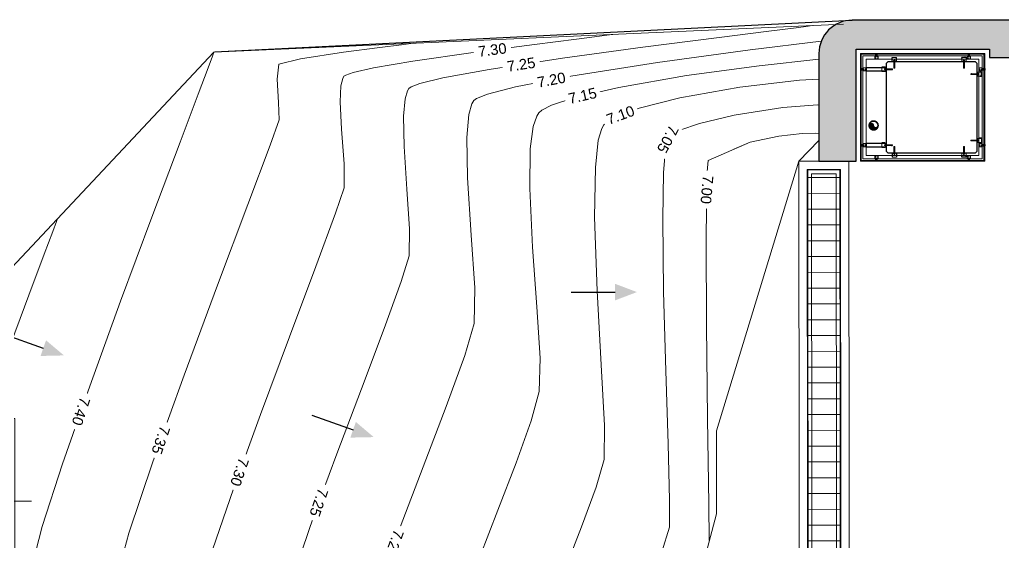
# Model space of a CAD drawing. Header units: millimetres. Extents: x -741734 to 900748, y -161760 to 44149.
# Drawn here: x -79753 to -67885, y -245 to 6057 of the extents above; entities that cross this region are included whole.
import ezdxf

# ---------------------------------------------------------------- set-up
doc = ezdxf.new("R2010")
doc.units = ezdxf.units.MM
doc.header["$LTSCALE"] = 100
doc.header["$MEASUREMENT"] = 0
doc.linetypes.add('CP2-CSA-FT-STTD-Concourse$0$Center', pattern=[29.999999, 12, -6, 6, -6])
doc.linetypes.add('Dash', pattern=[4, 2, -2])
for name, color, linetype, lineweight in [('0-BACK GYPSUMBOARD', 58, 'Continuous', 13), ('6', 6, 'Continuous', 18), ('8', 251, 'Continuous', 0), ('ANGLE', 6, 'Continuous', 9), ('ARC_CON', 130, 'Continuous', 25), ('ARC_HANDRAIL', 230, 'Continuous', 9), ('ARC_TEXT', 255, 'Continuous', 13), ('FASTENER', 1, 'Continuous', 5), ('GS 002 Normal line', 3, 'Continuous', 13), ('GS 021 Hidden', 251, 'Dash', 0), ('gs-THAY 2', 147, 'Continuous', 18), ('hatch', 8, 'Continuous', 9), ('HTP-profile- REVISE1$0$8', 104, 'Continuous', 0), ('MEP-PL-WP', 250, 'CP2-CSA-FT-STTD-Concourse$0$Center', 0), ('MOLD', 41, 'Continuous', 9), ('net mo', 8, 'Continuous', 5), ('net moi', 8, 'Continuous', 5), ('Trench', 30, 'Continuous', 15)]:
    doc.layers.add(name, color=color, linetype=linetype, lineweight=lineweight)
for name, color, linetype in [('07-Hatch', 8, 'Continuous'), ('09-FadeLn', 155, 'Continuous'), ('C-TOPO-MINR', 8, 'Continuous'), ('TEXT', 255, 'Continuous')]:
    doc.layers.add(name, color=color, linetype=linetype)
doc.layers.add('Defpoint', color=250, linetype='Continuous', plot=False)
doc.styles.get("Standard").update_dxf_attribs({"font": 'arial.ttf'})
pattern_1 = [(135, (-134633.109, -293642.635), (-1.767766953, -1.767766953), []), (225, (-134633.109, -293642.635), (1.767766953, -1.767766953), [])]
pattern_2 = [(135, (-133518.109, -293642.635), (-1.767766953, -1.767766953), []), (225, (-133518.109, -293642.635), (1.767766953, -1.767766953), [])]
pattern_3 = [(45, (291801.6372, -71566.3945), (-1.767766953, 1.767766953), [])]
pattern_4 = [(45, (291801.6372, -71554.8945), (-1.767766953, 1.767766953), [])]

# ---------------------------------------------------------------- blocks, each defined once
blk = doc.blocks.new('40X40')
at = {"layer": 'GS 002 Normal line'}
for points in [[(-20, 20), (20, 20), (20, -20), (-20, -20)], [(-17.7, 17.7), (17.7, 17.7), (17.7, -17.7), (-17.7, -17.7)]]:
    blk.add_lwpolyline(points, close=True, dxfattribs=at)
at = {"layer": 'GS 021 Hidden', "ltscale": 0.1}
for points in [[(-17.7, 17.7), (17.7, -17.7)], [(17.7, 17.7), (-17.7, -17.7)]]:
    blk.add_lwpolyline(points, dxfattribs=at)
blk = doc.blocks.new('SCREW')
at = {"ltscale": 0.01}
blk.add_line((-9, 0), (13, 0), dxfattribs=at)
for p, q in [((-7, 3), (-7, -2)), ((-6, 4), (-4, 4)), ((-4, 4), (-4, -4)), ((-6, -4), (-4, -4))]:
    blk.add_line(p, q)
at = {"ltscale": 0.001}
for p, q in [((-4, 2), (-3, 2)), ((-3, 2), (-2, -2)), ((-3, 2), (-3, -1)), ((-3, 2), (-2, 2)), ((-3, 2), (-3, 2)), ((-2, 2), (-1, 2)), ((-2, 2), (-2, -1)), ((-1, 2), (-1, 2)), ((-1, 2), (0, 2)), ((-1, 2), (-1, -1)), ((-1, 2), (0, -2)), ((0, 2), (1, 2)), ((0, 2), (0, -1)), ((1, 2), (1, 2)), ((1, 2), (2, 2)), ((1, 2), (1, -1)), ((1, 2), (2, -2)), ((2, 2), (3, 2)), ((2, 2), (2, -1)), ((3, 2), (3, 2)), ((3, 2), (4, 2)), ((3, 2), (3, -1)), ((3, 2), (4, -2)), ((4, 2), (5, 2)), ((4, 2), (4, -1)), ((5, 2), (5, 2)), ((5, 2), (6, 2)), ((5, 2), (5, -1)), ((5, 2), (6, -2)), ((6, 2), (9, 2)), ((6, 2), (6, -1)), ((9, 2), (7, 1)), ((11, 0), (9, 2)), ((11, 0), (9, -1)), ((11, 0), (9, -1)), ((-4, -1), (-3, -1)), ((-3, -1), (-2, -2)), ((-2, -1), (-1, -1)), ((-2, -2), (-2, -1)), ((-1, -1), (0, -2)), ((0, -1), (1, -1)), ((0, -2), (0, -1)), ((1, -1), (2, -2)), ((2, -1), (3, -1)), ((2, -2), (2, -1)), ((3, -1), (4, -2)), ((4, -1), (5, -1)), ((4, -2), (4, -1)), ((5, -1), (6, -2)), ((6, -1), (9, -1)), ((6, -2), (6, -1)), ((9, -1), (8, -1))]:
    blk.add_line(p, q, dxfattribs=at)
for centre, start, end in [((-6, 3), 90, 180), ((-6, -2), 180, 270)]:
    blk.add_arc(centre, 1.5, start, end)
blk.add_arc((8, 0), 1, 120.0863, 270, dxfattribs=at)
blk = doc.blocks.new('A$C3D5A54C5')
at = {"ltscale": 0.01}
blk.add_line((0, 16), (99, 16), dxfattribs=at)
at = {"ltscale": 0.005}
for p, q in [((4, 21), (3, 20)), ((3, 20), (3, 12)), ((3, 12), (4, 11)), ((4, 21), (4, 11)), ((4, 21), (8, 21)), ((4, 11), (9, 11)), ((8, 21), (8, 22)), ((8, 22), (10, 22)), ((8, 11), (8, 21)), ((8, 21), (8, 21)), ((8, 21), (9, 20)), ((8, 15), (9, 16)), ((8, 13), (8, 15)), ((8, 12), (8, 13)), ((9, 11), (8, 12)), ((8, 12), (8, 12)), ((9, 20), (10, 20)), ((9, 16), (10, 16)), ((9, 11), (9, 11)), ((10, 22), (13, 22)), ((10, 22), (10, 22)), ((10, 20), (11, 20)), ((10, 16), (10, 17)), ((10, 17), (11, 17)), ((11, 20), (14, 19)), ((11, 17), (14, 17)), ((12, 11), (22, 11)), ((13, 22), (14, 22)), ((14, 22), (22, 21)), ((20, 19), (22, 19)), ((20, 17), (22, 17)), ((22, 19), (22, 21)), ((22, 20), (23, 20)), ((22, 17), (22, 11)), ((22, 12), (23, 12)), ((24, 21), (85, 21)), ((24, 11), (24, 21)), ((24, 11), (85, 11)), ((85, 21), (72, 21)), ((72, 11), (72, 21)), ((85, 12), (72, 12))]:
    blk.add_line(p, q, dxfattribs=at)
for p, q in [((85, 26), (85, 7)), ((85, 26), (87, 26)), ((85, 7), (87, 7)), ((87, 26), (87, 7)), ((87, 25), (93, 25)), ((87, 24), (87, 25)), ((87, 21), (93, 21)), ((87, 11), (93, 11)), ((87, 8), (87, 7)), ((87, 7), (93, 7)), ((88, 25), (93, 25)), ((88, 7), (93, 7)), ((93, 24), (93, 25)), ((93, 24), (93, 8)), ((95, 21), (93, 21)), ((93, 21), (95, 21)), ((95, 12), (93, 12)), ((93, 11), (95, 11)), ((93, 8), (93, 7)), ((95, 11), (95, 21)), ((95, 21), (96, 20)), ((95, 11), (96, 12)), ((98, 20), (96, 20)), ((96, 12), (96, 20)), ((98, 12), (96, 12)), ((98, 20), (98, 12)), ((98, 20), (98, 20)), ((98, 13), (98, 20)), ((98, 13), (98, 12))]:
    blk.add_line(p, q)
for centre, major_axis, ratio, start_param, end_param in [((11, 21), (-7.07, 7.07), 1, 2.158985, 2.408554), ((14, 18), (-0.08, -1.26), 0.597265, 0.209239, 2.932353), ((20, 18), (0, -1), 0.49448, 3.291655, 6.133123), ((23, 20), (-0.217, -0.217), 1, 0.785398, 2.356194), ((23, 12), (-0.217, 0.217), 1, 3.926991, 5.497787)]:
    blk.add_ellipse(centre, major_axis=major_axis, ratio=ratio, start_param=start_param, end_param=end_param, dxfattribs=at)
for centre, major_axis, ratio, start_param, end_param in [((90, 23), (-2.46, -2.46), 1, -1.386463, -0.184333), ((100, 16), (0, -16.3), 0.797037, 4.404915, 5.019863), ((90, 9), (-2.46, -2.46), 1, -1.386463, -0.184333), ((90, 23), (-2.46, 2.46), 1, 3.325926, 4.528056), ((80, 16), (0, -16.3), 0.797037, 1.263322, 1.87827), ((90, 9), (-2.46, -2.46), 1, 1.75513, 2.957259)]:
    blk.add_ellipse(centre, major_axis=major_axis, ratio=ratio, start_param=start_param, end_param=end_param)
blk = doc.blocks.new('A$C22AF005F')
at = {"layer": 'FASTENER'}
blk.add_line((81, 0), (81, 50), dxfattribs=at)
for points in [[(81, 50), (131, 50), (131, 0), (81, 0)], [(81, 0), (85, 0), (85, 50), (81, 50)]]:
    blk.add_lwpolyline(points, close=True, dxfattribs=at)
blk.add_blockref('A$C3D5A54C5', (0, 9), dxfattribs=at)
blk = doc.blocks.new('*U123')
at = {"layer": '07-Hatch'}
for centre in [(-13.1, 0), (-11.1, 0), (-9.1, 0), (-7.1, 0), (-5.1, 0), (-3.1, 0), (-1.1, 0), (0.9, 0), (2.9, 0), (4.9, 0), (6.9, 0), (8.9, 0)]:
    blk.add_arc(centre, 2, 359.06847, 120, dxfattribs=at)
blk = doc.blocks.new('CP2-CSA-FT-STTD-Ground level$0$PIPE')
h = blk.add_hatch(color=256)
h.dxf.hatch_style = 1
h.paths.add_polyline_path([(50, 0, 1), (0, 0, -1), (-50, 0, 1)])
at = {"ltscale": 100}
for radius in [57, 50]:
    blk.add_circle((0, 0), radius, dxfattribs=at)
for centre, start, end in [((-25, 0), 180, 0), ((25, 0), 0, 180)]:
    blk.add_arc(centre, 25, start, end)
blk = doc.blocks.new('*U126')
at = {"layer": '07-Hatch'}
for centre in [(-7.1, 0), (-5.1, 0), (-3.1, 0), (-1.1, 0), (0.9, 0), (2.9, 0), (4.9, 0), (6.9, 0), (8.9, 0)]:
    blk.add_arc(centre, 2, 359.06847, 120, dxfattribs=at)
blk = doc.blocks.new('*U127')
at = {"layer": '07-Hatch'}
for centre in [(-8.1, 0), (-6.1, 0), (-4.1, 0), (-2.1, 0), (-0.1, 0), (1.9, 0), (3.9, 0), (5.9, 0), (7.9, 0), (9.9, 0)]:
    blk.add_arc(centre, 2, 359.06847, 120, dxfattribs=at)
blk = doc.blocks.new('*U107')
at = {"layer": '07-Hatch'}
for centre in [(-15.7, 0), (-13.7, 0), (-11.7, 0), (-9.7, 0), (-7.7, 0), (-5.7, 0), (-3.7, 0), (-1.7, 0), (0.3, 0), (2.3, 0), (4.3, 0), (6.3, 0), (8.3, 0), (10.3, 0), (12.3, 0), (14.3, 0)]:
    blk.add_arc(centre, 2, 359.06847, 120, dxfattribs=at)
blk = doc.blocks.new('A$C58864F50')
at = {"layer": '07-Hatch', "xscale": 1.500000000000001, "yscale": 1.500000000000001, "zscale": 1.500000000000001}
blk.add_blockref('*U127', (-15, 50), dxfattribs=at)
at = {"layer": '07-Hatch', "xscale": -1.500000000000001, "yscale": 1.500000000000001, "zscale": 1.500000000000001}
for name, p, rotation in [('*U107', (1, 25), 270), ('*U126', (-17, 0), 180)]:
    blk.add_blockref(name, p, dxfattribs=dict(at, rotation=rotation))
blk = doc.blocks.new('*U124')
at = {"layer": '07-Hatch'}
for centre in [(-0.4, 0), (1.6, 0), (3.6, 0), (5.6, 0), (7.6, 0), (9.6, 0)]:
    blk.add_arc(centre, 2, 359.06847, 120, dxfattribs=at)
blk = doc.blocks.new('*U125')
at = {"layer": '07-Hatch'}
for centre in [(-1.4, 0), (0.6, 0), (2.6, 0), (4.6, 0), (6.6, 0), (8.6, 0), (10.6, 0)]:
    blk.add_arc(centre, 2, 359.06847, 120, dxfattribs=at)
blk = doc.blocks.new('A$C69572691')
at = {"layer": '07-Hatch', "yscale": 1.500000000000002}
for name, p, xscale, zscale, rotation in [('*U125', (0, 34), 1.500000000000002, 1.500000000000002, 90), ('*U124', (50, 32), -1.500000000000002, 1.500000000000001, 270)]:
    blk.add_blockref(name, p, dxfattribs=dict(at, xscale=xscale, zscale=zscale, rotation=rotation))
at = {"layer": '07-Hatch', "xscale": -1.500000000000002, "yscale": 1.500000000000002, "zscale": 1.500000000000001}
blk.add_blockref('*U107', (25, 50), dxfattribs=at)
at = {"layer": 'ARC_TEXT', "xscale": -1, "rotation": 270}
blk.add_blockref('A$C22AF005F', (0, -81), dxfattribs=at)
blk = doc.blocks.new('*U122')
at = {"layer": '07-Hatch'}
for centre in [(-13.4, 0), (-11.4, 0), (-9.4, 0), (-7.4, 0), (-5.4, 0), (-3.4, 0), (-1.4, 0), (0.6, 0), (2.6, 0), (4.6, 0), (6.6, 0), (8.6, 0), (10.6, 0)]:
    blk.add_arc(centre, 2, 359.06847, 120, dxfattribs=at)
blk = doc.blocks.new('fdsfsdfsdf')
at = {"layer": '09-FadeLn', "ltscale": 0.02}
for points in [[(-293594, 86659), (-293830, 86659), (-293830, 86619), (-293594, 86619)], [(-293594, 85744), (-293830, 85744), (-293830, 85704), (-293594, 85704)]]:
    blk.add_lwpolyline(points, close=True, dxfattribs=at)
at = {"layer": '07-Hatch', "xscale": 1.500000000000002, "yscale": 1.500000000000002, "zscale": 1.500000000000002}
for name, p in [('*U122', (-293618, 86664)), ('*U123', (-293619, 85749))]:
    blk.add_blockref(name, p, dxfattribs=at)
at = {"layer": '07-Hatch', "xscale": -1.500000000000001, "yscale": 1.500000000000001, "zscale": 1.500000000000001, "rotation": 180}
for p in [(-293619, 86614), (-293619, 85699)]:
    blk.add_blockref('*U123', p, dxfattribs=at)
at = {"layer": 'ARC_TEXT', "rotation": 180}
for p in [(-293509, 86664), (-293509, 85749)]:
    blk.add_blockref('A$C22AF005F', p, dxfattribs=at)
blk = doc.blocks.new('A$C01C6093B')
at = {"layer": '0-BACK GYPSUMBOARD'}
h = blk.add_hatch(dxfattribs=at)
h.set_pattern_fill('ANSI31', color=256, scale=20)
h.set_pattern_definition(pattern_3)
h.paths.add_polyline_path([(-859, 466), (-850, 466), (-850, 649), (-859, 649)])
h = blk.add_hatch(dxfattribs=at)
h.set_pattern_fill('ANSI31', color=256, scale=20)
h.set_pattern_definition(pattern_4)
h.paths.add_polyline_path([(-850, 649), (-850, 640), (-676, 640), (-676, 649)])
h = blk.add_hatch(dxfattribs=at)
h.set_pattern_fill('ANSI31', color=256, scale=20, angle=90)
h.set_pattern_definition([(135, (295006.404, -72419.4897), (-1.767766953, -1.767766953), [])])
h.paths.add_polyline_path([(-659, 649), (-659, 640), (439, 640), (439, 649)])
h = blk.add_hatch(dxfattribs=at)
h.set_pattern_fill('ANSI31', color=256, scale=20)
h.set_pattern_definition(pattern_4)
h.paths.add_polyline_path([(456, 649), (456, 640), (630, 640), (630, 649)])
h = blk.add_hatch(dxfattribs=at)
h.set_pattern_fill('ANSI31', color=256, scale=20, angle=180)
h.set_pattern_definition([(225, (1872.681, 1051.3458), (1.767767, -1.767767), [])])
h.paths.add_polyline_path([(639, 466), (630, 466), (630, 649), (639, 649)])
h = blk.add_hatch(dxfattribs=at)
h.set_pattern_fill('ANSI31', color=256, scale=20)
h.set_pattern_definition([(45, (-2092.681, -135.3458), (-1.767767, 1.767767), [])])
h.paths.add_polyline_path([(-859, 449), (-850, 449), (-850, -450), (-859, -450)])
h = blk.add_hatch(dxfattribs=at)
h.set_pattern_fill('ANSI31', color=256, scale=20)
h.set_pattern_definition([(45, (291801.6372, -70849.8945), (-1.767766953, 1.767766953), [])])
h.paths.add_polyline_path([(639, 449), (630, 449), (630, -450), (639, -450)])
h = blk.add_hatch(dxfattribs=at)
h.set_pattern_fill('ANSI31', color=256, scale=20)
h.set_pattern_definition([(45, (-2092.681, -1051.3458), (-1.767767, 1.767767), [])])
h.paths.add_polyline_path([(-859, -467), (-850, -467), (-850, -649), (-859, -649)])
h = blk.add_hatch(dxfattribs=at)
h.set_pattern_fill('ANSI31', color=256, scale=20)
h.set_pattern_definition(pattern_3)
h.paths.add_polyline_path([(639, -467), (630, -467), (630, -649), (639, -649)])
h = blk.add_hatch(dxfattribs=at)
h.set_pattern_fill('ANSI31', color=256, scale=20, angle=90)
h.set_pattern_definition([(135, (-275.1542, -1882.681), (-1.767767, -1.767767), [])])
h.paths.add_polyline_path([(-850, -649), (-850, -640), (-676, -640), (-676, -649)])
h = blk.add_hatch(dxfattribs=at)
h.set_pattern_fill('ANSI31', color=256, scale=20, angle=90)
h.set_pattern_definition([(135, (1174.3458, -1882.681), (-1.767767, -1.767767), [])])
h.paths.add_polyline_path([(-659, -649), (-659, -640), (439, -640), (439, -649)])
h = blk.add_hatch(dxfattribs=at)
h.set_pattern_fill('ANSI31', color=256, scale=20, angle=90)
h.set_pattern_definition([(135, (1030.8458, -1882.681), (-1.767767, -1.767767), [])])
h.paths.add_polyline_path([(456, -649), (456, -640), (630, -640), (630, -649)])
at = {"layer": 'net moi'}
h = blk.add_hatch(dxfattribs=at)
h.set_pattern_fill('ANSI37', color=256, scale=20, angle=90)
h.set_pattern_definition(pattern_1)
edge = h.paths.add_edge_path()
edge.add_line((-675, 622), (-675, 650))
edge.add_arc((-667, 660), 12.5, 233.1301, 306.8699)
edge.add_line((-660, 650), (-660, 622))
edge.add_line((-660, 622), (-665, 622))
edge.add_line((-665, 622), (-665, 623))
edge.add_arc((-666, 623), 0.9, 360, 450)
edge.add_line((-666, 624), (-669, 624))
edge.add_arc((-669, 623), 0.9, 90, 180)
edge.add_line((-670, 623), (-670, 622))
edge.add_line((-670, 622), (-675, 622))
h = blk.add_hatch(dxfattribs=at)
h.set_pattern_fill('ANSI37', color=256, scale=20, angle=90)
h.set_pattern_definition(pattern_2)
edge = h.paths.add_edge_path()
edge.add_line((440, 622), (440, 650))
edge.add_arc((448, 660), 12.5, 233.1301, 306.8699)
edge.add_line((455, 650), (455, 622))
edge.add_line((455, 622), (450, 622))
edge.add_line((450, 622), (450, 623))
edge.add_arc((449, 623), 0.9, 360, 450)
edge.add_line((449, 624), (446, 624))
edge.add_arc((446, 623), 0.9, 90, 180)
edge.add_line((445, 623), (445, 622))
edge.add_line((445, 622), (440, 622))
h = blk.add_hatch(dxfattribs=at)
h.set_pattern_fill('ANSI37', color=256, scale=20, angle=180)
h.set_pattern_definition([(225, (292229.144, -135907.609), (1.767766953, -1.767766953), []), (315, (292229.144, -135907.609), (1.767766953, 1.767766953), [])])
edge = h.paths.add_edge_path()
edge.add_line((-832, 450), (-860, 450))
edge.add_arc((-870, 458), 12.5, -36.8699, 36.8699)
edge.add_line((-860, 465), (-832, 465))
edge.add_line((-832, 465), (-832, 460))
edge.add_line((-832, 460), (-833, 460))
edge.add_arc((-833, 459), 0.9, 90, 180)
edge.add_line((-834, 459), (-834, 456))
edge.add_arc((-833, 456), 0.9, -180, -90)
edge.add_line((-833, 456), (-832, 456))
edge.add_line((-832, 456), (-832, 450))
h = blk.add_hatch(dxfattribs=at)
h.set_pattern_fill('ANSI37', color=256, scale=20, angle=180)
h.set_pattern_definition([(225, (293632.635, -135907.609), (1.767766953, -1.767766953), []), (315, (293632.635, -135907.609), (1.767766953, 1.767766953), [])])
edge = h.paths.add_edge_path()
edge.add_line((612, 450), (640, 450))
edge.add_arc((650, 458), 12.5, 143.1301, 216.8699, ccw=False)
edge.add_line((640, 465), (612, 465))
edge.add_line((612, 465), (612, 460))
edge.add_line((612, 460), (613, 460))
edge.add_arc((613, 459), 0.9, 0, 90, ccw=False)
edge.add_line((614, 459), (614, 456))
edge.add_arc((613, 456), 0.9, 270, 360, ccw=False)
edge.add_line((613, 456), (612, 456))
edge.add_line((612, 456), (612, 450))
h = blk.add_hatch(dxfattribs=at)
h.set_pattern_fill('ANSI37', color=256, scale=20, angle=180)
h.set_pattern_definition([(225, (292229.144, -134423.609), (1.767766953, -1.767766953), []), (315, (292229.144, -134423.609), (1.767766953, 1.767766953), [])])
edge = h.paths.add_edge_path()
edge.add_line((-832, -466), (-860, -466))
edge.add_arc((-870, -458), 12.5, -36.8699, 36.8699)
edge.add_line((-860, -451), (-832, -451))
edge.add_line((-832, -451), (-832, -456))
edge.add_line((-832, -456), (-833, -456))
edge.add_arc((-833, -457), 0.9, 90, 180)
edge.add_line((-834, -457), (-834, -460))
edge.add_arc((-833, -460), 0.9, -180, -90)
edge.add_line((-833, -460), (-832, -460))
edge.add_line((-832, -460), (-832, -466))
h = blk.add_hatch(dxfattribs=at)
h.set_pattern_fill('ANSI37', color=256, scale=20, angle=180)
h.set_pattern_definition([(225, (293632.635, -134423.609), (1.767766953, -1.767766953), []), (315, (293632.635, -134423.609), (1.767766953, 1.767766953), [])])
edge = h.paths.add_edge_path()
edge.add_line((612, -466), (640, -466))
edge.add_arc((650, -458), 12.5, 143.1301, 216.8699, ccw=False)
edge.add_line((640, -451), (612, -451))
edge.add_line((612, -451), (612, -456))
edge.add_line((612, -456), (613, -456))
edge.add_arc((613, -457), 0.9, 0, 90, ccw=False)
edge.add_line((614, -457), (614, -460))
edge.add_arc((613, -460), 0.9, 270, 360, ccw=False)
edge.add_line((613, -460), (612, -460))
edge.add_line((612, -460), (612, -466))
h = blk.add_hatch(dxfattribs=at)
h.set_pattern_fill('ANSI37', color=256, scale=20, angle=90)
h.set_pattern_definition(pattern_1)
edge = h.paths.add_edge_path()
edge.add_line((-675, -622), (-675, -650))
edge.add_arc((-667, -660), 12.5, 53.1301, 126.8699, ccw=False)
edge.add_line((-660, -650), (-660, -622))
edge.add_line((-660, -622), (-665, -622))
edge.add_line((-665, -622), (-665, -623))
edge.add_arc((-666, -623), 0.9, -90, 0, ccw=False)
edge.add_line((-666, -624), (-669, -624))
edge.add_arc((-669, -623), 0.9, 180, 270, ccw=False)
edge.add_line((-670, -623), (-670, -622))
edge.add_line((-670, -622), (-675, -622))
h = blk.add_hatch(dxfattribs=at)
h.set_pattern_fill('ANSI37', color=256, scale=20, angle=90)
h.set_pattern_definition(pattern_2)
edge = h.paths.add_edge_path()
edge.add_line((440, -622), (440, -650))
edge.add_arc((448, -660), 12.5, 53.1301, 126.8699, ccw=False)
edge.add_line((455, -650), (455, -622))
edge.add_line((455, -622), (450, -622))
edge.add_line((450, -622), (450, -623))
edge.add_arc((449, -623), 0.9, -90, 0, ccw=False)
edge.add_line((449, -624), (446, -624))
edge.add_arc((446, -623), 0.9, 180, 270, ccw=False)
edge.add_line((445, -623), (445, -622))
edge.add_line((445, -622), (440, -622))
at = {"layer": '0-BACK GYPSUMBOARD'}
for points in [[(-859, 466), (-850, 466), (-850, 649), (-859, 649)], [(-850, 649), (-850, 640), (-676, 640), (-676, 649)], [(-659, 649), (-659, 640), (439, 640), (439, 649)], [(456, 649), (456, 640), (630, 640), (630, 649)], [(639, 466), (630, 466), (630, 649), (639, 649)], [(-859, 449), (-850, 449), (-850, -450), (-859, -450)], [(639, 449), (630, 449), (630, -450), (639, -450)], [(-859, -467), (-850, -467), (-850, -649), (-859, -649)], [(639, -467), (630, -467), (630, -649), (639, -649)], [(-850, -649), (-850, -640), (-676, -640), (-676, -649)], [(-659, -649), (-659, -640), (439, -640), (439, -649)], [(456, -649), (456, -640), (630, -640), (630, -649)]]:
    blk.add_lwpolyline(points, close=True, dxfattribs=at)
at = {"layer": 'ARC_CON'}
blk.add_lwpolyline([(-530, -550), (530, -550), (550, -530), (550, 530), (530, 550), (-530, 550), (-550, 530), (-550, -530), (-530, -550)], dxfattribs=at)
at = {"layer": 'ARC_HANDRAIL'}
blk.add_line((100, 550), (115, 550), dxfattribs=at)
at = {"layer": 'GS 021 Hidden'}
for points in [[(-667, 648), (-667, 622)], [(448, 648), (448, 622)], [(-857, 458), (-832, 458)], [(612, 458), (638, 458)], [(-667, -648), (-667, -622)], [(448, -648), (448, -622)]]:
    blk.add_lwpolyline(points, dxfattribs=at)
at = {"layer": 'gs-THAY 2'}
for points in [[(-830, -620), (610, -620), (610, 620), (-830, 620)], [(-790, -580), (570, -580), (570, 580), (-790, 580)]]:
    blk.add_lwpolyline(points, close=True, dxfattribs=at)
at = {"layer": 'MOLD'}
blk.add_lwpolyline([(-676, 649), (-676, 621), (-660, 621), (-660, 622), (-675, 622), (-675, 650), (-860, 650), (-860, 465), (-832, 465), (-832, 450), (-831, 450), (-831, 466), (-859, 466), (-859, 649)], close=True, dxfattribs=at)
for points in [[(440, 650), (-660, 650), (-660, 621), (-676, 621), (-676, 620), (-659, 620), (-659, 649), (439, 649), (439, 621), (455, 621), (455, 622), (440, 622), (440, 650)], [(612, 450), (612, 465), (640, 465), (640, 650), (455, 650), (455, 621), (439, 621), (439, 620), (456, 620), (456, 649), (639, 649), (639, 466), (611, 466), (611, 450)], [(-831, 466), (-831, 450), (-860, 450), (-860, -451), (-832, -451), (-832, -466), (-831, -466), (-831, -450), (-859, -450), (-859, 449), (-830, 449), (-830, 466), (-831, 466)], [(640, 450), (640, -451), (611, -451), (611, -467), (610, -467), (610, -450), (639, -450), (639, 449), (610, 449), (610, 466), (611, 466), (611, 450), (640, 450)], [(-676, -649), (-859, -649), (-859, -467), (-830, -467), (-830, -450), (-831, -450), (-831, -466), (-860, -466), (-860, -650), (-675, -650), (-675, -622), (-660, -622), (-660, -621), (-676, -621), (-676, -649)], [(612, -451), (612, -466), (640, -466), (640, -650), (455, -650), (455, -621), (439, -621), (439, -620), (456, -620), (456, -649), (639, -649), (639, -467), (611, -467), (611, -451)], [(439, -649), (439, -621), (455, -621), (455, -622), (440, -622), (440, -650), (-660, -650), (-660, -621), (-676, -621), (-676, -620), (-659, -620), (-659, -649), (439, -649)]]:
    blk.add_lwpolyline(points, dxfattribs=at)
at = {"layer": 'net moi'}
for centre, start, end in [((-667, 660), 233.1301, 306.8699), ((448, 660), 233.1301, 306.8699), ((-870, 458), 323.1301, 36.8699), ((650, 458), 143.1301, 216.8699), ((-870, -458), 323.1301, 36.8699), ((650, -458), 143.1301, 216.8699), ((-667, -660), 53.1301, 126.8699), ((448, -660), 53.1301, 126.8699)]:
    blk.add_arc(centre, 12.5, start, end, dxfattribs=at)
at = {"layer": '07-Hatch'}
for p, xscale, yscale, zscale, rotation in [((-475, 579), -1.500000000000002, 1.500000000000002, 1.500000000000001, 90), ((-425, 579), 1.500000000000001, 1.500000000000001, 1.500000000000001, 270), ((-475, -579), 1.500000000000002, 1.500000000000002, 1.500000000000002, 90), ((-425, -579), -1.500000000000001, 1.500000000000001, 1.500000000000001, 270)]:
    blk.add_blockref('*U123', p, dxfattribs=dict(at, xscale=xscale, yscale=yscale, zscale=zscale, rotation=rotation))
at = {"layer": '8', "ltscale": 0.02, "xscale": -1}
blk.add_blockref('A$C69572691', (415, 550), dxfattribs=at)
at = {"layer": '8', "ltscale": 0.02, "xscale": -1, "rotation": 270}
blk.add_blockref('A$C69572691', (550, 375), dxfattribs=at)
at = {"layer": '8', "ltscale": 0.02, "rotation": 180}
blk.add_blockref('A$C69572691', (415, -550), dxfattribs=at)
at = {"layer": 'ARC_TEXT'}
for name, p, rotation in [('40X40', (-667, 600), 90), ('40X40', (448, 600), 90), ('A$C22AF005F', (-475, -469), 270)]:
    blk.add_blockref(name, p, dxfattribs=dict(at, rotation=rotation))
at = {"layer": 'ARC_TEXT', "xscale": -1}
for name, p, rotation in [('A$C22AF005F', (-475, 469), 270), ('40X40', (-810, 458), 180), ('40X40', (590, 458), 180), ('40X40', (-810, -458), 180), ('A$C22AF005F', (469, -375), 180), ('40X40', (590, -458), 180), ('40X40', (-667, -600), 90), ('40X40', (448, -600), 90)]:
    blk.add_blockref(name, p, dxfattribs=dict(at, rotation=rotation))
at = {"layer": 'FASTENER', "yscale": 0.599999999976717, "zscale": 0.599999999976717, "rotation": 270}
for p, xscale in [((-668, 620), 0.599999999976717), ((447, 620), 0.599999999976717), ((-668, -620), -0.599999999976717), ((447, -620), -0.599999999976717)]:
    blk.add_blockref('SCREW', p, dxfattribs=dict(at, xscale=xscale))
at = {"layer": 'FASTENER', "yscale": 0.599999999976717}
for p, xscale, zscale in [((-830, 458), 0.599999999976717, 0.599999999976717), ((610, 458), -0.599999999976717, 0.5999999999767169), ((-830, -458), 0.599999999976717, 0.599999999976717), ((610, -458), -0.599999999976717, 0.5999999999767169)]:
    blk.add_blockref('SCREW', p, dxfattribs=dict(at, xscale=xscale, zscale=zscale))
at = {"layer": 'gs-THAY 2'}
blk.add_blockref('fdsfsdfsdf', (293040, -86181), dxfattribs=at)
at = {"layer": 'MEP-PL-WP', "xscale": -1}
blk.add_blockref('CP2-CSA-FT-STTD-Ground level$0$PIPE', (-700, -219), dxfattribs=at)
at = {"layer": 'net mo', "ltscale": 0.05}
blk.add_blockref('A$C58864F50', (599, -425), dxfattribs=at)
blk = doc.blocks.new('A$C40027304')
at = {"layer": 'TEXT', "ltscale": 0.02}
blk.add_blockref('A$C01C6093B', (0, 0), dxfattribs=at)

msp = doc.modelspace()

# ---------------------------------------------------------------- hatches: boundary and pattern name
at = {"layer": '8'}
h = msp.add_hatch(dxfattribs=at)
h.set_pattern_fill('ACAD_ISO07W100', color=256, scale=20, angle=-16.06127413)
h.set_pattern_definition([(45, (-64126.57, -42159.68), (-70.71068, 70.71068), [10, -60])])
edge = h.paths.add_edge_path()
edge.add_line((-55427.4195, 5702.5006), (-55340.2045, 5702.6602))
edge.add_line((-55340.2045, 5702.6602), (-55340.0059, 5600))
edge.add_line((-55340.0059, 5600), (-44452.2148, 5600))
edge.add_line((-44452.2148, 5600), (-44452.4077, 5699.71))
edge.add_line((-44452.4077, 5699.71), (-42927.4198, 5702.6602))
edge.add_line((-42927.4198, 5702.6602), (-42927.2212, 5600))
edge.add_line((-42927.2212, 5600), (-39618.4901, 5600))
edge.add_line((-39618.4901, 5600), (-39617.7677, 4449.7174))
edge.add_line((-39617.7677, 4449.7174), (-39167.7678, 4450))
edge.add_line((-39167.7678, 4450), (-39168.5216, 5650.2512))
edge.add_arc((-39568.5215, 5650), 400, 0.03598322, 90)
edge.add_line((-39568.5215, 6050), (-69624.9922, 6050))
edge.add_arc((-69697.6359, 5644.0464), 412.402, 79.85454074, 179.17282749)
edge.add_line((-70109.995, 5650), (-70109.995, 4349.5641))
edge.add_line((-70109.995, 4349.5641), (-69660.0035, 4349.9997))
edge.add_line((-69660.0035, 4349.9997), (-69660.0061, 5699.9998))
edge.add_line((-69660.0061, 5699.9998), (-68050.0131, 5700))
edge.add_line((-68050.0131, 5700), (-68050.0121, 5600))
edge.add_line((-68050.0121, 5600), (-56952.2148, 5600))
edge.add_line((-56952.2148, 5600), (-56952.4077, 5699.71))
edge.add_line((-56952.4077, 5699.71), (-55427.4198, 5702.6602))
edge.add_line((-55427.4198, 5702.6602), (-55427.4195, 5702.5006))
at = {"layer": 'hatch'}
h = msp.add_hatch(dxfattribs=at)
h.set_pattern_fill('ANSI31', color=256, scale=60, angle=253.99502605)
h.set_pattern_definition([(0.05548, (-206.74, 1363.18), (-0.18445, 190.4999), [])])
h.paths.add_polyline_path([(-69843.5392, -8245.0214), (-70233.9169, -7855.021), (-70245.6332, 4244.1812), (-69855.6336, 4244.5588)])

# ---------------------------------------------------------------- linework, layer by layer
at = {"flags": 128}
msp.add_lwpolyline([(-77398.3099, 5667.2146), (-69709.995, 6050)], dxfattribs=at)
msp.add_lwpolyline([(-69660.0035, 4349.9999), (-69660.0061, 5699.9999), (-68050.0131, 5700), (-68050.0121, 5600), (-56952.2148, 5600), (-56952.4077, 5699.71), (-55340.2045, 5702.6602), (-55340.0059, 5600), (-44452.2148, 5600), (-44452.4077, 5699.71), (-42927.4198, 5702.6602), (-42927.2212, 5600), (-39618.4901, 5600), (-39617.7677, 4449.7174), (-39167.7678, 4450), (-39168.5216, 5650.2512, 0.4140296297), (-39568.5215, 6050), (-69709.995, 6050, 0.4142135625), (-70109.995, 5650), (-70109.995, 4349.5641), (-69660.0035, 4349.9999)], format="xyb", dxfattribs=at)
at = {"layer": '6', "ltscale": 3}
msp.add_lwpolyline([(-82009.7501, 250.9309), (-79609.7501, 250.9308)], dxfattribs=at)
at = {"layer": '8'}
msp.add_line((-71448.1855, 4359.2434, 7000), (-70939.2327, 4580.6752, 7000), dxfattribs=at)
for points, elevation in [([(-70193.2016, 5986.141), (-70239.3935, 5979.3612), (-70383.5238, 5960.0603), (-70712.5022, 5918.2143), (-71315.2335, 5842.4355), (-72232.8669, 5724.3499), (-73203.9817, 5591.6558), (-74090.3798, 5456.5132), (-74645.6336, 5354.8077), (-74925.885, 5286.3527), (-75031.2836, 5245.901), (-75056.2355, 5227.5224), (-75075.4985, 5196.8488), (-75103.1641, 5102.9876), (-75121.6197, 4894.5592), (-75114.7154, 4528.6148), (-75080.0884, 4011.5808), (-75048.5258, 3534.4735), (-75054.2594, 3211.0277), (-75149.9439, 2900.6437), (-75356.5944, 2333.2137), (-75630.3041, 1607.1), (-75927.1663, 820.6646), (-76203.2743, 72.2696), (-76414.7213, -539.7229)], 7250), ([(-72598.4551, 5879.6743), (-72635.5439, 5874.2733), (-72756.0079, 5858.3202), (-73034.8639, 5823.0578), (-73540.7462, 5759.2119), (-74283.2384, 5661.6263), (-75011.559, 5556.3018), (-75485.6971, 5475.1209), (-75728.8408, 5420.3566), (-75819.828, 5388.3067), (-75840.4777, 5373.9286), (-75856.1365, 5347.183), (-75876.4264, 5260.7709), (-75884.6412, 5066.6217), (-75869.093, 4737.0573), (-75839.1588, 4318.1052), (-75839.1604, 4029.5988), (-75941.4007, 3722.2459), (-76178.8406, 3081.5405), (-76498.6904, 2231.3655), (-76848.1602, 1295.6036), (-77174.4601, 398.1375), (-77424.8006, -337.1499)], 7300), ([(-75003.7087, 5773.2077), (-75034.5279, 5768.8253), (-75145.6052, 5754.4974), (-75406.192, 5721.7043), (-75846.1003, 5664.1837), (-76366.8239, 5585.7507), (-76624.72, 5520.3348), (-76646.3155, 5341.2187), (-76628.487, 5058.6581), (-76624.0613, 4848.1699), (-76732.8575, 4543.8481), (-77001.0869, 3829.8673), (-77367.0767, 2855.631), (-77769.154, 1770.5426), (-78145.646, 724.0055), (-78434.8799, -134.577), (-78575.1828, -655.8014)], 7350), ([(-70081.0653, 5799.3547), (-70937.6321, 5693.1621), (-72058.7554, 5539.1557), (-73104.5945, 5374.6156), (-73769.7254, 5246.6859), (-74109.8405, 5158.5415), (-74240.0441, 5105.5097), (-74271.9933, 5081.1163), (-74297.6772, 5040.218), (-74334.5648, 4915.0697), (-74359.1721, 4637.1653), (-74349.9665, 4149.2394), (-74303.7972, 3459.8608), (-74261.7137, 2823.7176), (-74269.3585, 2392.4567), (-74382.7201, 2007.2666), (-74606.1888, 1392.5943), (-74884.1485, 664.1095), (-75160.9827, -62.5184), (-75381.0751, -671.6199)], 7200), ([(-77408.9622, 5666.741), (-77426.689, 5617.5751), (-77479.8203, 5474.0268), (-77598.862, 5157.4062), (-77817.4488, 4579.0347), (-78157.7946, 3675.4729), (-78534.9897, 2662.5785), (-78908.6195, 1638.2065), (-79238.2697, 700.2117), (-79483.526, -53.551), (-79603.9739, -525.2267)], 7400), ([(-70109.995, 5578.652), (-70831.4811, 5501.5434), (-71706.0965, 5381.8143), (-72526.0424, 5239.6336), (-73056.2557, 5117.585), (-73337.3747, 5025.1352), (-73453.8665, 4964.4708), (-73487.751, 4934.7101), (-73514.9891, 4893.1931), (-73556.9103, 4770.5065), (-73592.2362, 4501.2697), (-73598.6282, 4022.2233), (-73564.1819, 3314.0024), (-73512.385, 2592.5138), (-73475.1671, 1973.7956), (-73484.4576, 1573.8856), (-73583.0444, 1219.6831), (-73764.0307, 715.0512), (-73984.8189, 141.4734), (-74202.8114, -419.5668)], 7150), ([(-70109.995, 5338.9737), (-70343.0466, 5327.417), (-71063.1955, 5243.0155), (-71787.6337, 5113.761), (-72278.5666, 4989.4218), (-72549.2195, 4889.6344), (-72666.8279, 4822.0268), (-72703.5088, 4788.3039), (-72730.1624, 4744.9526), (-72771.5373, 4603.8622), (-72807.3195, 4276.0031), (-72815.9131, 3677.1968), (-72785.0918, 2787.3553), (-72735.7018, 1894.059), (-72697.3284, 1161.8611), (-72699.5567, 755.3145), (-72796.7231, 421.038), (-72973.6799, -58.1018), (-73175.2206, -576.5023)], 7100), ([(-70109.995, 5027.3477), (-70126.3583, 5027.8952), (-70546.4875, 4995.9276), (-71130.9714, 4904.7499), (-71551.0348, 4805.6499), (-71787.2162, 4724.0446), (-71888.8494, 4669.0235), (-71919.2666, 4641.8977), (-71934.6617, 4613.0596), (-71959.5145, 4501.0034), (-71983.4489, 4213.7248), (-71994.6479, 3655.1068), (-71984.3495, 2775.1869), (-71958.7113, 1823.7592), (-71930.2231, 940.4551), (-71911.3746, 264.906), (-71914.6557, -63.2566), (-72005.3769, -359.6604)], 7050), ([(-70109.995, 4680.8514), (-70145.7318, 4686.9739), (-70312.0186, 4685.0756), (-70594.7586, 4652.6258), (-70939.2327, 4580.6752), (-71135.0243, 4495.4915)], 7000), ([(-71448.1855, 4359.2434), (-71463.6418, 4183.7495), (-71472.1364, 3403.2377), (-71466.3891, 2369.0043), (-71452.9233, 1248.221), (-71438.0986, 215.6137), (-71432.5052, -221.6742)], 7000), ([(-79295.5888, 3659.8584), (-79309.3874, 3621.4573), (-79353.8317, 3501.5495), (-79456.3222, 3229.0335), (-79642.2245, 2735.0318), (-79915.9872, 1998.2198), (-80185.6477, 1249.5062)], 7450)]:
    msp.add_lwpolyline(points, dxfattribs=dict(at, elevation=elevation))
at = {"layer": '8', "flags": 128}
msp.add_lwpolyline([(-70350.7358, 4349.9755), (-70109.995, 4599.7967)], dxfattribs=at)
at = {"layer": 'ANGLE', "flags": 128}
msp.add_lwpolyline([(-70233.9169, -7855.021), (-70245.6333, 4244.1812), (-69855.6337, 4244.5588), (-69843.5392, -8245.0214)], dxfattribs=at)
at = {"layer": 'Defpoint'}
for p, q in [((-73097.5325, 2771.4211, 7100), (-72569.5328, 2771.9385, 7100)), ((-79966.394, 2270.9009, 7440), (-79468.1954, 2096.0234, 7440)), ((-76227.758, 1288.0553, 7253.3333), (-75730.1021, 1111.6395, 7253.3333))]:
    msp.add_line(p, q, dxfattribs=at)
for points in [[(-72305.5329, 2772.1972, 7100), (-72569.6308, 2871.9385, 7100), (-72569.4348, 2671.9386, 7100)], [(-79219.0961, 2008.5847, 7440), (-79435.0746, 2190.3792, 7440), (-79501.3161, 2001.6676, 7440)], [(-75481.2741, 1023.4317, 7253.3333), (-75696.69, 1205.8926, 7253.3333), (-75763.5141, 1017.3865, 7253.3333)]]:
    msp.add_solid(points, dxfattribs=at)
at = {"layer": 'Trench'}
msp.add_line((-70350.7336, 4349.0794), (-69750.9699, 4349.6602), dxfattribs=at)
at = {"layer": 'Trench', "flags": 128}
for points in [[(-70339.0186, -7750), (-70350.735, 4349.0794), (-69750.7354, 4349.6604), (-69738.4375, -8349.9999)], [(-69838.5344, -8250.0205), (-69850.6386, 4249.5636), (-70250.6382, 4249.1763), (-70238.9218, -7850.0201)]]:
    msp.add_lwpolyline(points, dxfattribs=at)
at = {"layer": 'Trench', "ltscale": 0.3}
msp.add_lwpolyline([(-69888.5828, -8200.1454), (-69900.5901, 4199.5152), (-70200.5898, 4199.2248), (-70188.8734, -7900)], dxfattribs=at)

# ---------------------------------------------------------------- next in the draw order: texts
at = {"layer": '8', "char_height": 127, "attachment_point": 5, "bg_fill": 3, "box_fill_scale": 1.25, "bg_fill_color": 256, "bg_fill_true_color": 13158600, "bg_fill_transparency": 0}
for s, insert, width, rotation in [('7.30', (-74050.7179, 5692.1864, 7300), 390.918095, 7.4874622), ('7.20', (-73337.8966, 5329.7428, 7200), 390.918095, 10.88718455), ('7.10', (-72504.6494, 4906.067, 7100), 366.485714, 20.23850092), ('7.00', (-71461.4735, 4007.2354, 7000), 390.918095, 264.96674938), ('7.40', (-79014.2598, 1333.847, 7400), 390.918095, 251.97635729), ('7.35', (-78050.8492, 986.5778, 7350), 390.918095, 251.38268143), ('7.30', (-77100.6771, 602.0204, 7300), 390.918095, 251.19803401), ('7.25', (-76143.8886, 234.5681, 7250), 390.918095, 250.93966867), ('7.20', (-75233.5981, -263.4801, 7200), 390.918095, 250.13321078)]:
    msp.add_mtext(s, dxfattribs=dict(at, insert=insert, width=width, rotation=rotation))
at = {"layer": 'C-TOPO-MINR', "insert": (-71933.3225, 4615.5681, 7050), "char_height": 127, "width": 390.918095, "attachment_point": 5, "rotation": 241.90462068, "bg_fill": 3, "box_fill_scale": 1.25, "bg_fill_color": 256, "bg_fill_true_color": 13158600, "bg_fill_transparency": 0}
msp.add_mtext('7.05', dxfattribs=at)

# ---------------------------------------------------------------- next in the draw order: linework, layer by layer
at = {"layer": '8', "flags": 128}
msp.add_lwpolyline([(-73049.6985, -7750), (-73050, -6350), (-71347.589, 100.054), (-71347.589, 1100.054), (-70351.6001, 4349.0786), (-70109.995, 4599.7967)], dxfattribs=at)

# ---------------------------------------------------------------- next in the draw order: texts
at = {"layer": '8', "char_height": 127, "attachment_point": 5, "bg_fill": 3, "box_fill_scale": 1.25, "bg_fill_color": 256, "bg_fill_true_color": 13158600, "bg_fill_transparency": 0}
for s, insert, width, rotation in [('7.25', (-73703.2868, 5515.5304, 7250), 390.918095, 8.66871016), ('7.15', (-72962.9049, 5139.0732, 7150), 366.485714, 12.96297731)]:
    msp.add_mtext(s, dxfattribs=dict(at, insert=insert, width=width, rotation=rotation))

# ---------------------------------------------------------------- next in the draw order: hatches: boundary and pattern name
at = {"layer": 'HTP-profile- REVISE1$0$8'}
h = msp.add_hatch(dxfattribs=at)
h.set_pattern_fill('GRASS', color=256, scale=20, angle=-61.06127413)
h.set_pattern_definition([(90, (-64126.57, -138841.7), (-359.21024, 359.21024), [95.25, -623.1705]), (45, (-64126.57, -138841.7), (-359.2102, 359.2102), [95.25, -412.75]), (135, (-64126.57, -138841.7), (-359.2102, -359.2102), [95.25, -412.75])])
edge = h.paths.add_edge_path()
edge.add_line((68850, -1949.0818), (68850, -4450))
edge.add_line((68850, -4450), (69300, -4450))
edge.add_line((69300, -4450), (69300, -5550))
edge.add_line((69300, -5550), (68850, -5550))
edge.add_line((68850, -5550), (68850, -7949.9509))
edge.add_line((68850, -7949.9509), (68000.0013, -7949.9729))
edge.add_line((68000.0013, -7949.9729), (56700.1232, -7949.9729))
edge.add_line((56700.1232, -7949.9729), (7000.0002, -7950))
edge.add_line((7000.0002, -7950), (-39298.7603, -7950))
edge.add_line((-39298.7603, -7950), (-42594.817, -7993.2995))
edge.add_line((-42594.817, -7993.2995), (-79800.696, -8349.9997))
edge.add_line((-79800.696, -8349.9997), (-79803.5461, -5406.4237))
edge.add_line((-79803.5461, -5406.4237), (-157357.8229, -5429.8706))
edge.add_line((-157357.8229, -5429.8706), (-158977.6445, -5431.8967))
edge.add_arc((-158815.9808, 2421.9588), 7855.5191, 197.46076613, 268.82079016, ccw=False)
edge.add_line((-166309.5383, 64.8894), (-166698.5461, 1301.617))
edge.add_arc((-170323.4522, 161.4168), 3800, 17.46076616, 90.03043667)
edge.add_line((-170325.4708, 3961.4163), (-172485.1187, 3960.2691))
edge.add_line((-172485.1187, 3960.2691), (-178024.462, 3957.6883))
edge.add_line((-178024.462, 3957.6883), (-183678.4446, 3974.5449))
edge.add_line((-183678.4446, 3974.5449), (-188659.6757, 3964.2477))
edge.add_arc((-187641.1385, -4036.378), 8065.1987, 97.25513817, 123.00920947)
edge.add_arc((-184124.3874, -7586.8459), 12998.0762, 127.48740398, 158.39360384)
edge.add_arc((-186482.1962, -6236.7796), 10316.0666, 160.54347671, 174.899449)
edge.add_line((-196757.4133, -5319.6413), (-196956.3267, -5298.565))
edge.add_line((-196956.3267, -5298.565), (-196956.3267, -18579.7374))
edge.add_line((-196956.3267, -18579.7374), (-139471.2672, -18078.3632))
edge.add_line((-139471.2672, -18078.3632), (-139342.5853, -17748.9683))
edge.add_line((-139342.5853, -17748.9683), (-138410.431, -17744.346))
edge.add_line((-138410.431, -17744.346), (-138283.2669, -18069.4018))
edge.add_line((-138283.2669, -18069.4018), (-130462.7945, -18092.1145))
edge.add_line((-130462.7945, -18092.1145), (-121424.2476, -18075.5254))
edge.add_line((-121424.2476, -18075.5254), (-110385.0071, -18089.693))
edge.add_line((-110385.0071, -18089.693), (-105951.584, -18099.7278))
edge.add_line((-105951.584, -18099.7278), (-105907.728, -17786.3819))
edge.add_line((-105907.728, -17786.3819), (-104963.7338, -17786.6399))
edge.add_line((-104963.7338, -17786.6399), (-104744.0227, -18119.9446))
edge.add_line((-104744.0227, -18119.9446), (-97713.5826, -18088.1244))
edge.add_line((-97713.5826, -18088.1244), (-85474.8308, -18068.6831))
edge.add_line((-85474.8308, -18068.6831), (-76501.5882, -18020.7836))
edge.add_line((-76501.5882, -18020.7836), (-76484.8127, -17842.3919))
edge.add_line((-76484.8127, -17842.3919), (-75462.5817, -17818.8174))
edge.add_line((-75462.5817, -17818.8174), (-75309.2747, -18040.2897))
edge.add_line((-75309.2747, -18040.2897), (-65750.3771, -18007.9496))
edge.add_line((-65750.3771, -18007.9496), (-54829.8753, -17997.4978))
edge.add_line((-54829.8753, -17997.4978), (-42929.6937, -17965.4213))
edge.add_line((-42929.6937, -17965.4213), (-37783.6806, -17951.5504))
edge.add_line((-37783.6806, -17951.5504), (-22493.187, -17954.2103))
edge.add_line((-22493.187, -17954.2103), (-17500.2589, -17942.8428))
edge.add_line((-17500.2589, -17942.8428), (-9109.3166, -17949.5175))
edge.add_line((-9109.3166, -17949.5175), (-123.7202, -17940.4945))
edge.add_line((-123.7202, -17940.4945), (12177.6804, -17920.6943))
edge.add_line((12177.6804, -17920.6943), (12357.9401, -17734.1831))
edge.add_line((12357.9401, -17734.1831), (13252.9381, -17707.8258))
edge.add_line((13252.9381, -17707.8258), (13377.1501, -17907.6767))
edge.add_line((13377.1501, -17907.6767), (22399.5116, -17921.7475))
edge.add_line((22399.5116, -17921.7475), (31663.3673, -17919.9891))
edge.add_line((31663.3673, -17919.9891), (41867.3461, -17911.4876))
edge.add_line((41867.3461, -17911.4876), (41908.2688, -17559.7699))
edge.add_line((41908.2688, -17559.7699), (42890.6763, -17536.5033))
edge.add_line((42890.6763, -17536.5033), (42933.4869, -17932.1955))
edge.add_line((42933.4869, -17932.1955), (50052.7049, -17947.2737))
edge.add_line((50052.7049, -17947.2737), (62066.5902, -17934.4681))
edge.add_line((62066.5902, -17934.4681), (71332.0619, -17950.099))
edge.add_line((71332.0619, -17950.099), (74065.619, -17919.5927))
edge.add_line((74065.619, -17919.5927), (86328.3585, -17949.7357))
edge.add_line((86328.3585, -17949.7357), (98127.983, -17886.2812))
edge.add_line((98127.983, -17886.2812), (101206.1641, -17898.3344))
edge.add_line((101206.1641, -17898.3344), (101369.8773, -17776.9632))
edge.add_line((101369.8773, -17776.9632), (102339.3316, -17819.1352))
edge.add_line((102339.3316, -17819.1352), (102410.2364, -17866.7745))
edge.add_line((102410.2364, -17866.7745), (109120.3273, -17892.098))
edge.add_line((109120.3273, -17892.098), (171537.0929, -17863.0538))
edge.add_line((171537.0929, -17863.0538), (171523.1638, 4316.1784))
edge.add_line((171523.1638, 4316.1784), (156704.6889, 4327.9527))
edge.add_line((156704.6889, 4327.9527), (99139.2127, 4291.8001))
edge.add_line((99139.2127, 4291.8001), (86385.8952, 5182.8854))
edge.add_arc((86125.5368, 189.6686), 5000, 87.01516288, 135.39976315)
edge.add_line((82565.4211, 3700.4486), (79990.0897, 1088.927))
edge.add_arc((72727.4537, 8250.9182), 10200, -89.99999999, -44.60023681, ccw=False)
edge.add_line((72727.4537, -1949.0818), (71500, -1949.0818))
edge.add_line((71500, -1949.0818), (68850, -1949.0818))

# ---------------------------------------------------------------- next in the draw order: linework, layer by layer
at = {"layer": '8', "flags": 128}
msp.add_lwpolyline([(-69813.232, 6002.9388), (-77408.9987, 5666.7319), (-81561.0893, 1249.5062), (-79809.7502, 1249.5062), (-79810.4769, -5406.4843), (-79808.5949, -7750.1741), (-73050, -7750)], dxfattribs=at)

# ---------------------------------------------------------------- next in the draw order: block references
at = {"layer": 'gs-THAY 2'}
msp.add_blockref('A$C40027304', (-68750.0059, 5000.0059), dxfattribs=at)

doc.saveas('drawing.dxf')
